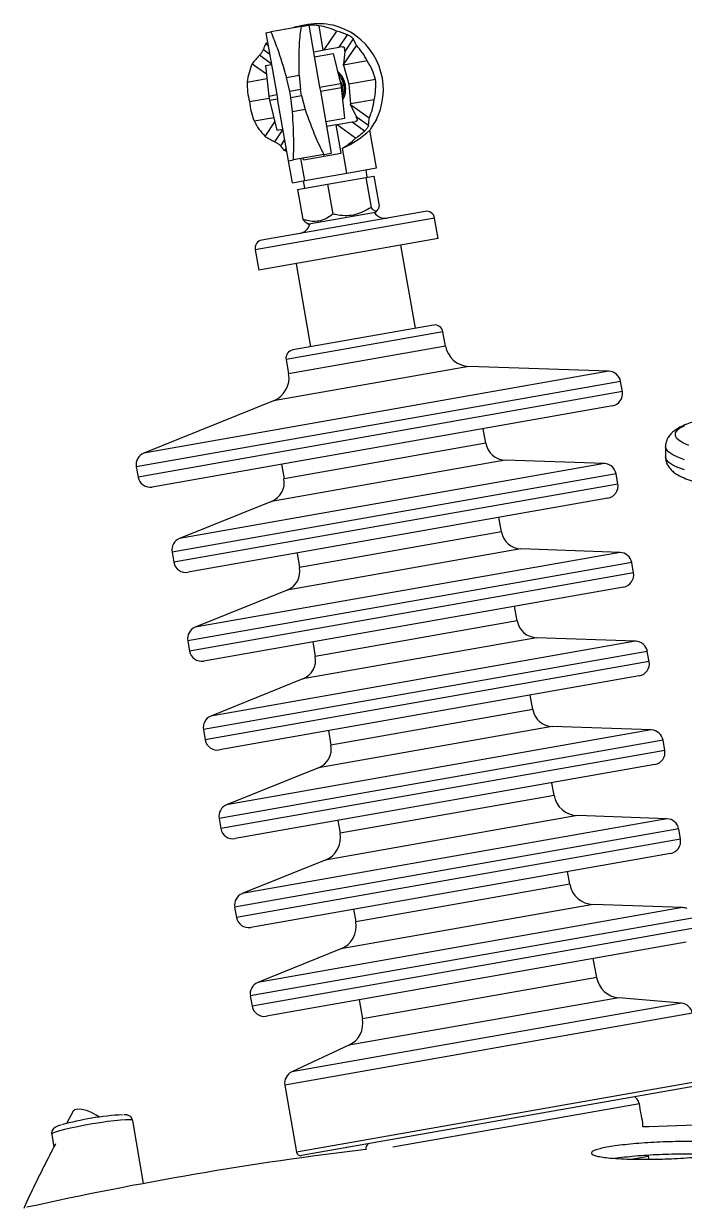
# Model space of a CAD drawing. Header units: millimetres. Extents: x 0 to 6631, y 0 to 4689.
# Drawn here: x 2389.5 to 2550.3, y 3645.2 to 3933.3 of the extents above; entities that cross this region are included whole.
import ezdxf

# ---------------------------------------------------------------- set-up
doc = ezdxf.new("R2010")
doc.units = ezdxf.units.MM
doc.header["$LTSCALE"] = 13
doc.layers.add('几何体', color=7, linetype='Continuous')

msp = doc.modelspace()

# ---------------------------------------------------------------- linework, layer by layer
at = {"layer": '几何体'}
for p, q in [((2458.64, 3933.11), (2456.99, 3932.82)), ((2456.99, 3932.82), (2457.03, 3932.62)), ((2457.04, 3932.63), (2458.84, 3932.94)), ((2458.84, 3932.94), (2461.49, 3917.9)), ((2461.26, 3932.83), (2462.31, 3926.9)), ((2448.4, 3931.1), (2449.64, 3931.32)), ((2448.4, 3931.1), (2451.05, 3916.06)), ((2457.04, 3932.63), (2449.64, 3931.32)), ((2465.63, 3931.54), (2462.5, 3926.94)), ((2466.22, 3927.59), (2468.3, 3930.66)), ((2447.82, 3927.04), (2449.3, 3925.97)), ((2448.4, 3928.5), (2448.79, 3928.87)), ((2448.4, 3928.5), (2448.92, 3928.12)), ((2462.5, 3926.94), (2462.31, 3926.9)), ((2462.5, 3926.94), (2466.22, 3927.59)), ((2467, 3927.73), (2466.22, 3927.59)), ((2470.43, 3928.07), (2467.31, 3923.48)), ((2469.68, 3929.67), (2467.59, 3926.6)), ((2471.78, 3929.2), (2471.99, 3929)), ((2449.72, 3923.59), (2446.87, 3925.64)), ((2459.98, 3926.49), (2462.31, 3926.9)), ((2460.19, 3925.26), (2464.85, 3926.08)), ((2466.64, 3918.81), (2464.85, 3926.08)), ((2467.59, 3926.6), (2467.31, 3923.48)), ((2473.1, 3924.29), (2467.34, 3923.27)), ((2445.07, 3923.6), (2448.53, 3921.11)), ((2448.31, 3923.17), (2449.75, 3923.42)), ((2448.31, 3923.17), (2449.11, 3915.72)), ((2467.03, 3920.34), (2466, 3921.41)), ((2467.34, 3923.27), (2467.31, 3923.48)), ((2467.34, 3923.27), (2468.63, 3918.63)), ((2443.86, 3919.13), (2448.65, 3919.98)), ((2453.41, 3920.27), (2456.48, 3920.81)), ((2454.22, 3916.83), (2453.41, 3920.27)), ((2456.48, 3920.81), (2456.8, 3917.29)), ((2461.49, 3917.9), (2466.64, 3918.81)), ((2466.82, 3917.78), (2466.64, 3918.81)), ((2475.1, 3919.77), (2468.63, 3918.63)), ((2468.63, 3918.63), (2469.01, 3913.82)), ((2449.11, 3915.72), (2451.05, 3916.06)), ((2449.11, 3915.72), (2449.29, 3914.69)), ((2451.05, 3916.06), (2451.23, 3915.03)), ((2456.8, 3917.29), (2454.22, 3916.83)), ((2454.47, 3915.38), (2454.22, 3916.83)), ((2454.47, 3915.38), (2457.06, 3915.84)), ((2457.06, 3915.84), (2456.8, 3917.29)), ((2457.06, 3915.84), (2457.95, 3912.42)), ((2461.49, 3917.9), (2461.67, 3916.87)), ((2461.67, 3916.87), (2466.82, 3917.78)), ((2461.67, 3916.87), (2464.33, 3901.82)), ((2467.63, 3910.33), (2466.82, 3917.78)), ((2444.44, 3914.36), (2449.2, 3915.2)), ((2449.29, 3914.69), (2451.23, 3915.03)), ((2449.29, 3914.69), (2451.08, 3907.41)), ((2453.88, 3899.98), (2451.23, 3915.03)), ((2454.89, 3911.88), (2454.47, 3915.38)), ((2474.77, 3914.83), (2469.01, 3913.82)), ((2469.04, 3913.61), (2469.01, 3913.82)), ((2473.55, 3910.36), (2469.04, 3913.61)), ((2469.04, 3913.61), (2470.39, 3910.77)), ((2445.52, 3909.68), (2450.32, 3910.52)), ((2457.95, 3912.42), (2454.89, 3911.88)), ((2462.97, 3909.5), (2467.63, 3910.33)), ((2470.39, 3910.77), (2473.39, 3908.61)), ((2475.34, 3910.03), (2475.2, 3909.77)), ((2448.2, 3905.89), (2450.59, 3909.41)), ((2450.58, 3904.59), (2452.56, 3907.5)), ((2451.08, 3907.41), (2452.53, 3907.66)), ((2465.52, 3908.68), (2463.19, 3908.27)), ((2465.52, 3908.68), (2465.72, 3908.72)), ((2466.73, 3901.79), (2465.52, 3908.68)), ((2469.43, 3909.38), (2465.72, 3908.72)), ((2470.23, 3905.47), (2465.72, 3908.72)), ((2469.43, 3909.38), (2470.21, 3909.51)), ((2472.44, 3907.21), (2469.43, 3909.38)), ((2475.35, 3898.23), (2473.72, 3907.43)), ((2452.98, 3905.11), (2451.95, 3903.6)), ((2453, 3902.43), (2453.36, 3902.96)), ((2462.53, 3901.51), (2455.12, 3900.2)), ((2457.54, 3900.17), (2466.73, 3901.79)), ((2462.59, 3901.06), (2462.51, 3901.5)), ((2462.53, 3901.51), (2464.33, 3901.82)), ((2468.12, 3896.96), (2467.05, 3903.03)), ((2453.88, 3899.98), (2455.12, 3900.2)), ((2454.88, 3894.62), (2453.93, 3899.99)), ((2457.89, 3895.15), (2456.94, 3900.52)), ((2457.54, 3900.17), (2457.46, 3900.61)), ((2468.12, 3896.96), (2475.35, 3898.23)), ((2457.89, 3895.15), (2468.12, 3896.96)), ((2463.44, 3894.27), (2472.73, 3895.91)), ((2472.73, 3895.91), (2474.72, 3896.26)), ((2472.73, 3895.91), (2474.01, 3888.63)), ((2473.09, 3895.98), (2472.78, 3897.78)), ((2474.72, 3896.26), (2476, 3888.98)), ((2454.88, 3894.62), (2457.89, 3895.15)), ((2456.14, 3892.99), (2463.44, 3894.27)), ((2456.14, 3892.99), (2457.43, 3885.71)), ((2457.45, 3895.08), (2457.77, 3893.27)), ((2463.44, 3894.27), (2464.72, 3886.99)), ((2487.15, 3887.65), (2447.41, 3880.65)), ((2475.05, 3887.39), (2458.87, 3884.53)), ((2475.05, 3887.39), (2475.55, 3887.97)), ((2489.46, 3886.03), (2445.79, 3878.33)), ((2458.2, 3884.91), (2458.87, 3884.53)), ((2490.34, 3881.01), (2489.46, 3886.03)), ((2490.34, 3881.01), (2446.68, 3873.31)), ((2445.79, 3878.33), (2446.68, 3873.31)), ((2484.85, 3859.2), (2481.28, 3879.42)), ((2455.74, 3874.91), (2459.3, 3854.69)), ((2491.51, 3858.35), (2453.33, 3851.62)), ((2489.2, 3859.97), (2454.95, 3853.93)), ((2492.12, 3854.87), (2491.51, 3858.35)), ((2492.12, 3854.87), (2453.95, 3848.14)), ((2497.81, 3849.93), (2450.29, 3841.55)), ((2453.33, 3851.62), (2453.95, 3848.14)), ((2531.89, 3848.74), (2497.81, 3849.93)), ((2534.73, 3846.27), (2416.85, 3825.48)), ((2531.89, 3848.74), (2418.67, 3828.77)), ((2535.17, 3843.77), (2534.73, 3846.27)), ((2535.17, 3843.77), (2417.29, 3822.99)), ((2450.29, 3841.55), (2418.67, 3828.77)), ((2532.75, 3840.3), (2420.75, 3820.56)), ((2501.93, 3831.22), (2501.31, 3834.76)), ((2501.93, 3831.22), (2452.82, 3822.56)), ((2545.68, 3830.42), (2545.68, 3827.91)), ((2530.79, 3826.26), (2427.4, 3808.03)), ((2506.67, 3827.1), (2449.77, 3817.07)), ((2452.19, 3826.1), (2452.82, 3822.56)), ((2530.79, 3826.26), (2506.67, 3827.1)), ((2545.69, 3827.89), (2545.74, 3827.47)), ((2416.85, 3825.48), (2417.29, 3822.99)), ((2533.63, 3823.79), (2425.57, 3804.73)), ((2534.07, 3821.29), (2533.63, 3823.79)), ((2534.07, 3821.29), (2426.01, 3802.24)), ((2531.65, 3817.83), (2429.48, 3799.81)), ((2449.77, 3817.07), (2427.4, 3808.03)), ((2505.75, 3809.61), (2505.12, 3813.15)), ((2505.75, 3809.61), (2456.63, 3800.94)), ((2425.57, 3804.73), (2426.01, 3802.24)), ((2534.6, 3804.65), (2431.21, 3786.41)), ((2510.48, 3805.49), (2453.58, 3795.45)), ((2456, 3804.49), (2456.63, 3800.94)), ((2534.6, 3804.65), (2510.48, 3805.49)), ((2537.44, 3802.17), (2429.38, 3783.12)), ((2537.88, 3799.68), (2537.44, 3802.17)), ((2537.88, 3799.68), (2429.82, 3780.63)), ((2453.58, 3795.45), (2431.21, 3786.41)), ((2535.46, 3796.21), (2433.29, 3778.2)), ((2509.56, 3787.99), (2508.93, 3791.54)), ((2509.56, 3787.99), (2460.44, 3779.33)), ((2429.38, 3783.12), (2429.82, 3780.63)), ((2538.41, 3783.03), (2435.02, 3764.8)), ((2514.29, 3783.87), (2457.39, 3773.84)), ((2459.81, 3782.88), (2460.44, 3779.33)), ((2538.41, 3783.03), (2514.29, 3783.87)), ((2541.25, 3780.56), (2433.19, 3761.51)), ((2541.69, 3778.07), (2541.25, 3780.56)), ((2541.69, 3778.07), (2433.63, 3759.01)), ((2539.27, 3774.6), (2437.1, 3756.59)), ((2457.39, 3773.84), (2435.02, 3764.8)), ((2513.37, 3766.38), (2512.74, 3769.92)), ((2513.37, 3766.38), (2464.25, 3757.72)), ((2433.19, 3761.51), (2433.63, 3759.01)), ((2542.22, 3761.42), (2438.83, 3743.19)), ((2518.11, 3762.26), (2461.2, 3752.23)), ((2463.62, 3761.26), (2464.25, 3757.72)), ((2542.22, 3761.42), (2518.11, 3762.26)), ((2545.07, 3758.95), (2437, 3739.89)), ((2545.51, 3756.46), (2545.07, 3758.95)), ((2545.51, 3756.46), (2437.44, 3737.4)), ((2461.2, 3752.23), (2438.83, 3743.19)), ((2543.08, 3752.99), (2440.91, 3734.97)), ((2518.57, 3745.51), (2518.03, 3748.57)), ((2518.57, 3745.51), (2466.5, 3736.33)), ((2437, 3739.89), (2437.44, 3737.4)), ((2546.03, 3739.81), (2442.64, 3721.58)), ((2524.25, 3740.57), (2462.85, 3729.74)), ((2546.03, 3739.81), (2524.25, 3740.57)), ((2548.88, 3737.34), (2440.81, 3718.28)), ((2465.96, 3739.39), (2466.5, 3736.33)), ((2549.32, 3734.84), (2548.88, 3737.34)), ((2549.32, 3734.84), (2441.25, 3715.79)), ((2546.89, 3731.38), (2444.72, 3713.36)), ((2462.85, 3729.74), (2442.64, 3721.58)), ((2522.38, 3723.9), (2521.84, 3726.96)), ((2522.38, 3723.9), (2470.31, 3714.72)), ((2440.81, 3718.28), (2441.25, 3715.79)), ((2549.84, 3718.2), (2446.45, 3699.96)), ((2528.06, 3718.96), (2466.66, 3708.13)), ((2469.77, 3717.78), (2470.31, 3714.72)), ((2549.84, 3718.2), (2528.06, 3718.96)), ((2552.69, 3715.72), (2444.62, 3696.67)), ((2553.13, 3713.23), (2445.06, 3694.18)), ((2466.66, 3708.13), (2446.45, 3699.96)), ((2550.7, 3709.76), (2448.53, 3691.75)), ((2528.92, 3701.18), (2528.1, 3705.78)), ((2528.92, 3701.18), (2471.94, 3691.13)), ((2444.62, 3696.67), (2445.06, 3694.18)), ((2549.54, 3694.92), (2454.69, 3678.2)), ((2534.29, 3696.26), (2468.57, 3684.67)), ((2471.13, 3695.73), (2471.94, 3691.13)), ((2549.54, 3694.92), (2534.29, 3696.26)), ((2552.23, 3692.46), (2453.01, 3674.97)), ((2468.57, 3684.67), (2454.69, 3678.2)), ((2453.01, 3674.97), (2455.89, 3658.65)), ((2555.11, 3676.14), (2455.89, 3658.65)), ((2554.3, 3674.99), (2457.04, 3657.84)), ((2401.53, 3668.61), (2399.87, 3665.6)), ((2539.31, 3670.44), (2479.32, 3659.86)), ((2418.64, 3651.03), (2415.99, 3666.39)), ((2396.28, 3662.99), (2396.81, 3659.91)), ((2541.57, 3657.64), (2537.7, 3656.95)), ((2541.57, 3657.64), (2541.44, 3657.97)), ((2541.7, 3656.92), (2541.57, 3657.64))]:
    msp.add_line(p, q, dxfattribs=at)
at = {"layer": '几何体', "flags": 128}
for points in [[(2453.49, 3902.21), (2453.46, 3902.23), (2453, 3902.43)], [(2551.39, 3830.63), (2550.04, 3831.23), (2549.03, 3831.84), (2548.38, 3832.46), (2548.07, 3833.09), (2548.12, 3833.72), (2548.52, 3834.34), (2549.28, 3834.96), (2550.38, 3835.57)], [(2550.31, 3827.2), (2548.71, 3827.8), (2547.43, 3828.42), (2546.5, 3829.04), (2545.92, 3829.67), (2545.68, 3830.31), (2545.68, 3830.41)], [(2550.31, 3824.7), (2548.71, 3825.3), (2547.43, 3825.91), (2546.5, 3826.53), (2545.92, 3827.17), (2545.68, 3827.8), (2545.68, 3827.91)], [(2407.89, 3667.19), (2407.13, 3667.68), (2405.93, 3668.31), (2404.72, 3668.79), (2403.6, 3669.07), (2402.65, 3669.13), (2401.94, 3668.98), (2401.53, 3668.61)], [(2415.74, 3666.52), (2415.14, 3666.56), (2414.22, 3666.54), (2413.01, 3666.46), (2411.55, 3666.3), (2409.89, 3666.09), (2408.1, 3665.83), (2406.23, 3665.53), (2404.37, 3665.2), (2402.56, 3664.85), (2400.89, 3664.49), (2399.41, 3664.14), (2398.17, 3663.81), (2397.21, 3663.51), (2396.58, 3663.26), (2396.3, 3663.05), (2396.28, 3662.99)], [(2415.99, 3666.39), (2415.99, 3666.4), (2415.74, 3666.52)], [(2555.15, 3665.28), (2541.68, 3664.86), (2540.2, 3664.8)]]:
    msp.add_lwpolyline(points, dxfattribs=at)
at = {"layer": '几何体'}
for centre, radius, start, end in [((2461.27, 3917.97), 15.37, 54.0288, 99.8432), ((2459.14, 3917.58), 15.39, 65.0405, 82.0592), ((2460.71, 3917.23), 16.29, 326.0281, 53.9719), ((2458.67, 3916.94), 16.19, 26.9865, 43.4358), ((2459.93, 3917.16), 16.19, 156.5642, 173.0135), ((2462.34, 3917.53), 5.49, 9.892, 49.1158), ((2462.35, 3917.51), 5.49, 330.8842, 10.108), ((2458.7, 3916.8), 16.19, 336.5642, 353.0135), ((2459.95, 3917.03), 16.19, 206.9865, 223.4358), ((2461.2, 3916.98), 15.75, 322.6666, 325.791), ((2459.34, 3916.37), 15.41, 300.0215, 314.9534), ((2477.37, 3888.97), 2.99, 212.689, 280), ((2487.49, 3885.69), 2, 10, 100), ((2456.15, 3885.23), 2.99, 280, 347.311), ((2447.76, 3878.68), 2, 100, 190), ((2489.54, 3858), 2, 10, 100), ((2455.3, 3851.96), 2, 100, 190), ((2498.02, 3855.91), 5.99, 190, 268), ((2448.05, 3847.1), 5.99, 292, 10), ((2531.79, 3845.75), 2.99, 10, 88), ((2532.23, 3843.25), 2.99, 280, 10), ((2506.85, 3832.08), 4.99, 190, 268), ((2419.8, 3826), 2.99, 112, 190), ((2530.69, 3823.27), 2.99, 10, 88), ((2420.23, 3823.5), 2.99, 190, 280), ((2447.9, 3821.69), 4.99, 292, 10), ((2531.13, 3820.77), 2.99, 280, 10), ((2510.66, 3810.47), 4.99, 190, 268), ((2428.52, 3805.25), 2.99, 112, 190), ((2534.5, 3801.65), 2.99, 10, 88), ((2428.96, 3802.76), 2.99, 190, 280), ((2451.71, 3800.08), 4.99, 292, 10), ((2534.94, 3799.16), 2.99, 280, 10), ((2432.33, 3783.64), 2.99, 112, 190), ((2514.47, 3788.86), 4.99, 190, 268), ((2538.31, 3780.04), 2.99, 10, 88), ((2432.77, 3781.15), 2.99, 190, 280), ((2455.53, 3778.47), 4.99, 292, 10), ((2538.75, 3777.55), 2.99, 280, 10), ((2518.28, 3767.25), 4.99, 190, 268), ((2436.14, 3762.03), 2.99, 112, 190), ((2542.12, 3758.43), 2.99, 10, 88), ((2436.58, 3759.53), 2.99, 190, 280), ((2459.34, 3756.85), 4.99, 292, 10), ((2542.56, 3755.94), 2.99, 280, 10), ((2524.46, 3746.55), 5.99, 190, 268), ((2439.95, 3740.41), 2.99, 112, 190), ((2545.93, 3736.82), 2.99, 10, 88), ((2440.39, 3737.92), 2.99, 190, 280), ((2460.61, 3735.29), 5.99, 292, 10), ((2546.37, 3734.32), 2.99, 280, 10), ((2528.27, 3724.94), 5.99, 190, 268), ((2443.76, 3718.8), 2.99, 112, 190), ((2549.74, 3715.2), 2.99, 65.9882, 88), ((2444.2, 3716.31), 2.99, 190, 280), ((2464.42, 3713.68), 5.99, 292, 10), ((2447.57, 3697.19), 2.99, 112, 190), ((2534.81, 3702.22), 5.99, 190, 265), ((2448.01, 3694.7), 2.99, 190, 280), ((2549.28, 3691.94), 2.99, 10, 85), ((2466.04, 3690.09), 5.99, 295, 10), ((2455.96, 3675.48), 2.99, 115, 190), ((2417.32, 3599.12), 68.74, 93.1452, 105.7759), ((2575.53, 2809.53), 856, 96.89981, 102.50182), ((2456.87, 3658.82), 0.998, 190, 280)]:
    msp.add_arc(centre, radius, start, end, dxfattribs=at)
for centre, major_axis, ratio, start_param, end_param in [((2459.77, 3917.06), (16.85, 2.97), 0.935176, 1.570796, 1.729075), ((2459.77, 3917.06), (-2.78, 15.76), 0.876288, 5.978493, 6.283185), ((2460.45, 3917.18), (20.68, -3.85), 0.720623, 1.318386, 1.453383), ((2460.45, 3917.18), (-9.93, 13.82), 0.618542, 0.307409, 0.442406), ((2467.27, 3927.78), (-0.25, 1.39), 0.163791, 3.682012, 4.351022), ((2460.45, 3917.18), (4.61, 16.38), 0.618542, 5.598544, 5.733541), ((2460.45, 3917.18), (18.12, 10.69), 0.720623, 1.930445, 2.065442), ((2459.77, 3917.06), (12.44, -10.99), 0.903371, 0.947176, 1.251869), ((2459.77, 3917.06), (12.44, -10.99), 0.903371, 3.784076, 4.088769), ((2459.77, 3917.06), (7.93, 14.59), 0.903371, 5.031317, 5.336009), ((2459.77, 3917.06), (7.93, 14.59), 0.903371, 2.194417, 2.499109), ((2470.48, 3909.56), (-0.25, 1.39), 0.163791, 5.073756, 5.742766), ((2460.45, 3917.18), (-9.93, 13.82), 0.618542, 3.691237, 3.826234), ((2457.2, 3916.61), (21.65, 3.82), 0.727798, 5.0527, 5.443317), ((2460.45, 3917.18), (18.12, 10.69), 0.720623, 4.829802, 4.964799), ((2460.45, 3917.18), (20.68, -3.85), 0.720623, 4.217743, 4.35274), ((2460.45, 3917.18), (4.61, 16.38), 0.618542, 2.699186, 2.834184)]:
    msp.add_ellipse(centre, major_axis=major_axis, ratio=ratio, start_param=start_param, end_param=end_param, dxfattribs=at)
for points, knots in [([(2449.64, 3931.32), (2450.15, 3930.04), (2451.57, 3926.46), (2452.69, 3922.69), (2453.41, 3920.27)], [0, 0, 0, 0, 0.358563, 1, 1, 1, 1]), ([(2456.48, 3920.81), (2456.48, 3922.45), (2456.48, 3925.74), (2456.62, 3929.69), (2456.94, 3931.97), (2457.04, 3932.63)], [0, 0, 0, 0, 0.415167, 0.831259, 1, 1, 1, 1]), ([(2468.3, 3930.66), (2468.38, 3930.62), (2468.53, 3930.56), (2468.82, 3930.4), (2469.1, 3930.21), (2469.36, 3930.01), (2469.57, 3929.81), (2469.64, 3929.72), (2469.68, 3929.67)], [0, 0, 0, 0, 0.163826, 0.327654, 0.491393, 0.654851, 0.818278, 1, 1, 1, 1]), ([(2446.87, 3925.64), (2446.92, 3925.71), (2447.03, 3925.83), (2447.23, 3926.09), (2447.43, 3926.36), (2447.61, 3926.63), (2447.75, 3926.88), (2447.8, 3926.99), (2447.82, 3927.04)], [0, 0, 0, 0, 0.163826, 0.327654, 0.491393, 0.654851, 0.818278, 1, 1, 1, 1]), ([(2467, 3927.73), (2467.06, 3927.74), (2467.17, 3927.75), (2467.33, 3927.69), (2467.46, 3927.59), (2467.54, 3927.46), (2467.56, 3927.37), (2467.57, 3927.32)], [0, 0, 0, 0, 0.213614, 0.427878, 0.626448, 0.816251, 1, 1, 1, 1]), ([(2467.06, 3915.61), (2467.22, 3915.95), (2467.65, 3916.82), (2467.56, 3918.44), (2467.07, 3919.92), (2466.39, 3920.55), (2466.16, 3920.77)], [0, 0, 0, 0, 0.201448, 0.516737, 0.832027, 1, 1, 1, 1]), ([(2467.04, 3915.73), (2467.19, 3916.03), (2467.58, 3916.86), (2467.49, 3918.42), (2467.02, 3919.87), (2466.39, 3920.47), (2466.19, 3920.66)], [0, 0, 0, 0, 0.185193, 0.51673, 0.848267, 1, 1, 1, 1]), ([(2466.96, 3916.55), (2466.96, 3916.55), (2467.18, 3917.1), (2467.08, 3918.25), (2466.63, 3919.21), (2466.44, 3919.63)], [0, 0, 0, 0, 0.001942, 0.562401, 1, 1, 1, 1]), ([(2467.02, 3917.63), (2467.05, 3917.87), (2467.09, 3918.34), (2466.88, 3918.76), (2466.78, 3918.96)], [0, 0, 0, 0, 0.520019, 1, 1, 1, 1]), ([(2467.12, 3915.01), (2467.15, 3915.03), (2467.34, 3915.21), (2467.41, 3915.48), (2467.46, 3915.72)], [0, 0, 0, 0, 0.145443, 1, 1, 1, 1]), ([(2455.12, 3900.2), (2455.16, 3901.58), (2455.28, 3905.43), (2455.04, 3909.36), (2454.89, 3911.88)], [0, 0, 0, 0, 0.358563, 1, 1, 1, 1]), ([(2457.95, 3912.42), (2458.52, 3910.88), (2459.64, 3907.79), (2461.13, 3904.12), (2462.21, 3902.09), (2462.53, 3901.51)], [0, 0, 0, 0, 0.415167, 0.831259, 1, 1, 1, 1]), ([(2470.6, 3910.09), (2470.61, 3910.03), (2470.63, 3909.93), (2470.58, 3909.77), (2470.48, 3909.64), (2470.36, 3909.55), (2470.26, 3909.52), (2470.21, 3909.51)], [0, 0, 0, 0, 0.213614, 0.427878, 0.626448, 0.816251, 1, 1, 1, 1]), ([(2473.39, 3908.61), (2473.37, 3908.56), (2473.35, 3908.45), (2473.23, 3908.2), (2473.06, 3907.93), (2472.86, 3907.66), (2472.63, 3907.39), (2472.51, 3907.27), (2472.44, 3907.21)], [0, 0, 0, 0, 0.163826, 0.327654, 0.491393, 0.654851, 0.818278, 1, 1, 1, 1]), ([(2451.95, 3903.6), (2451.92, 3903.64), (2451.85, 3903.72), (2451.64, 3903.89), (2451.38, 3904.08), (2451.1, 3904.28), (2450.82, 3904.46), (2450.66, 3904.54), (2450.58, 3904.59)], [0, 0, 0, 0, 0.163826, 0.327654, 0.491393, 0.654851, 0.818278, 1, 1, 1, 1]), ([(2464.72, 3886.99), (2464.61, 3886.9), (2464.08, 3886.49), (2463.09, 3885.86), (2461.66, 3885.29), (2460.09, 3885.13), (2458.66, 3885.32), (2457.78, 3885.6), (2457.43, 3885.71)], [0, 0, 0, 0, 0.055345, 0.2502873, 0.4448229, 0.6537706, 0.8631568, 1, 1, 1, 1]), ([(2474.01, 3888.63), (2473.42, 3888.27), (2472.22, 3887.53), (2470.24, 3886.81), (2468.12, 3886.52), (2466.27, 3886.66), (2465.14, 3886.9), (2464.72, 3886.99)], [0, 0, 0, 0, 0.213245, 0.431498, 0.645486, 0.868042, 1, 1, 1, 1]), ([(2476, 3888.98), (2475.91, 3888.71), (2475.72, 3888.15), (2475.35, 3887.71), (2474.88, 3887.71), (2474.42, 3888.1), (2474.12, 3888.48), (2474.01, 3888.63)], [0, 0, 0, 0, 0.213245, 0.431498, 0.645486, 0.868042, 1, 1, 1, 1]), ([(2457.43, 3885.71), (2457.61, 3885.46), (2457.89, 3885.1), (2458.13, 3884.99), (2458.22, 3884.95)], [0, 0, 0, 0, 0.659201, 1, 1, 1, 1]), ([(2552.69, 3836.49), (2552.68, 3836.49), (2551.98, 3836.29), (2550.79, 3835.84), (2549.17, 3835.14), (2547.93, 3834.38), (2546.99, 3833.57), (2546.31, 3832.71), (2545.86, 3831.74), (2545.65, 3830.92), (2545.69, 3830.48), (2545.7, 3830.4)], [0, 0, 0, 0, 0.000731, 0.182067, 0.369755, 0.54716, 0.67717, 0.786369, 0.884986, 0.979086, 1, 1, 1, 1]), ([(2545.69, 3830.57), (2545.68, 3830.54), (2545.67, 3830.49), (2545.68, 3830.43), (2545.69, 3830.4)], [0, 0, 0, 0, 0.4737717, 1, 1, 1, 1]), ([(2545.7, 3827.9), (2545.71, 3827.59), (2545.74, 3826.91), (2546.13, 3825.95), (2546.7, 3825.09), (2547.46, 3824.33), (2548.45, 3823.62), (2549.79, 3822.9), (2551.52, 3822.2), (2553.6, 3821.55), (2555.89, 3820.96), (2558.39, 3820.42), (2561.12, 3819.92), (2564.06, 3819.46), (2567.21, 3819.04), (2570.55, 3818.65), (2574.07, 3818.31), (2577.76, 3818), (2581.6, 3817.73), (2585.56, 3817.5), (2589.63, 3817.31), (2593.78, 3817.17), (2597.99, 3817.07), (2602.25, 3817.01), (2606.52, 3817), (2610.79, 3817.03), (2615.03, 3817.11), (2619.21, 3817.23), (2623.33, 3817.39), (2627.34, 3817.6), (2631.25, 3817.85), (2635.01, 3818.13), (2638.62, 3818.46), (2642.05, 3818.82), (2645.29, 3819.22), (2648.32, 3819.66), (2650.91, 3820.09), (2652.41, 3820.38), (2653.06, 3820.51)], [0, 0, 0, 0, 0.013443, 0.030053, 0.047201, 0.066318, 0.089293, 0.118304, 0.152214, 0.184819, 0.216004, 0.246406, 0.276361, 0.306041, 0.335543, 0.364924, 0.39422, 0.423455, 0.452645, 0.481803, 0.510936, 0.540051, 0.569153, 0.598248, 0.627338, 0.656427, 0.685518, 0.714614, 0.743718, 0.772835, 0.80197, 0.831129, 0.86032, 0.889554, 0.918844, 0.948213, 0.97769, 1, 1, 1, 1]), ([(2539.31, 3670.44), (2539.17, 3670.86), (2538.95, 3671.56), (2538.34, 3671.97), (2538.1, 3672.13)], [0, 0, 0, 0, 0.599826, 1, 1, 1, 1]), ([(2414.58, 3667.72), (2414.45, 3667.74), (2414.21, 3667.78), (2413.93, 3667.77), (2413.81, 3667.77)], [0, 0, 0, 0, 0.547138, 1, 1, 1, 1]), ([(2415.98, 3666.39), (2415.93, 3666.58), (2415.83, 3666.94), (2415.48, 3667.33), (2415.1, 3667.56), (2414.81, 3667.67), (2414.65, 3667.7), (2414.58, 3667.72)], [0, 0, 0, 0, 0.2237397, 0.4319267, 0.6263871, 0.8401982, 1, 1, 1, 1]), ([(2540.2, 3664.71), (2540.18, 3665.1), (2540.12, 3666.2), (2539.7, 3668.1), (2539.45, 3669.62), (2539.31, 3670.44)], [0, 0, 0, 0, 0.199819, 0.570784, 1, 1, 1, 1]), ([(2398.45, 3665.23), (2398.34, 3665.19), (2397.89, 3665.06), (2397.45, 3664.87), (2396.98, 3664.62), (2396.56, 3664.23), (2396.3, 3663.71), (2396.21, 3663.24), (2396.29, 3663.01), (2396.31, 3662.97)], [0, 0, 0, 0, 0.099051, 0.416264, 0.614649, 0.743193, 0.857597, 0.976165, 1, 1, 1, 1]), ([(2397.2, 3660.65), (2396.71, 3659.73), (2395.25, 3656.97), (2392.9, 3652.25), (2390.8, 3647.93), (2389.69, 3645.47), (2389.46, 3644.95)], [0, 0, 0, 0, 0.182399, 0.544973, 0.904757, 1, 1, 1, 1]), ([(2473.25, 3660.7), (2473.14, 3660.55), (2472.92, 3660.26), (2472.69, 3659.75), (2472.7, 3659.39), (2472.71, 3659.22)], [0, 0, 0, 0, 0.332055, 0.688331, 1, 1, 1, 1]), ([(2555.19, 3661.15), (2555.17, 3661.16), (2554.35, 3661.2), (2552.47, 3661.23), (2549.61, 3661.24), (2546.6, 3661.19), (2543.57, 3661.08), (2540.59, 3660.91), (2537.76, 3660.68), (2535.14, 3660.41), (2532.83, 3660.11), (2530.87, 3659.77), (2529.33, 3659.42), (2528.25, 3659.05), (2527.66, 3658.69), (2527.57, 3658.34), (2528, 3658), (2528.91, 3657.7), (2530.32, 3657.44), (2532.27, 3657.2), (2534.02, 3657.1), (2534.99, 3657.04)], [0, 0, 0, 0, 0.001311, 0.0561, 0.110904, 0.165708, 0.220494, 0.275281, 0.330025, 0.38477, 0.439467, 0.494164, 0.548828, 0.603493, 0.658153, 0.712815, 0.767503, 0.822191, 0.876926, 0.93166, 1, 1, 1, 1]), ([(2533.17, 3657.16), (2533.6, 3657.22), (2534.75, 3657.39), (2536.97, 3657.63), (2539.74, 3657.87), (2542.68, 3658.06), (2545.7, 3658.19), (2548.71, 3658.26), (2551.64, 3658.27), (2554.38, 3658.22), (2556.5, 3658.13), (2557.56, 3658.05), (2557.91, 3658.02)], [0, 0, 0, 0, 0.065501, 0.175417, 0.285358, 0.395299, 0.505318, 0.615338, 0.725455, 0.835572, 0.945763, 1, 1, 1, 1]), ([(2534.99, 3657.04), (2535.83, 3657), (2537.52, 3656.93), (2540.36, 3656.9), (2543.32, 3656.94), (2546.35, 3657.03), (2549.36, 3657.18), (2552.26, 3657.38), (2554.94, 3657.63), (2556.91, 3657.86), (2557.82, 3658), (2558.06, 3658.04)], [0, 0, 0, 0, 0.119945, 0.239889, 0.359836, 0.479782, 0.599685, 0.719587, 0.83939, 0.959192, 1, 1, 1, 1])]:
    msp.add_open_spline(points, degree=3, knots=knots, dxfattribs=at)

doc.saveas('drawing.dxf')
